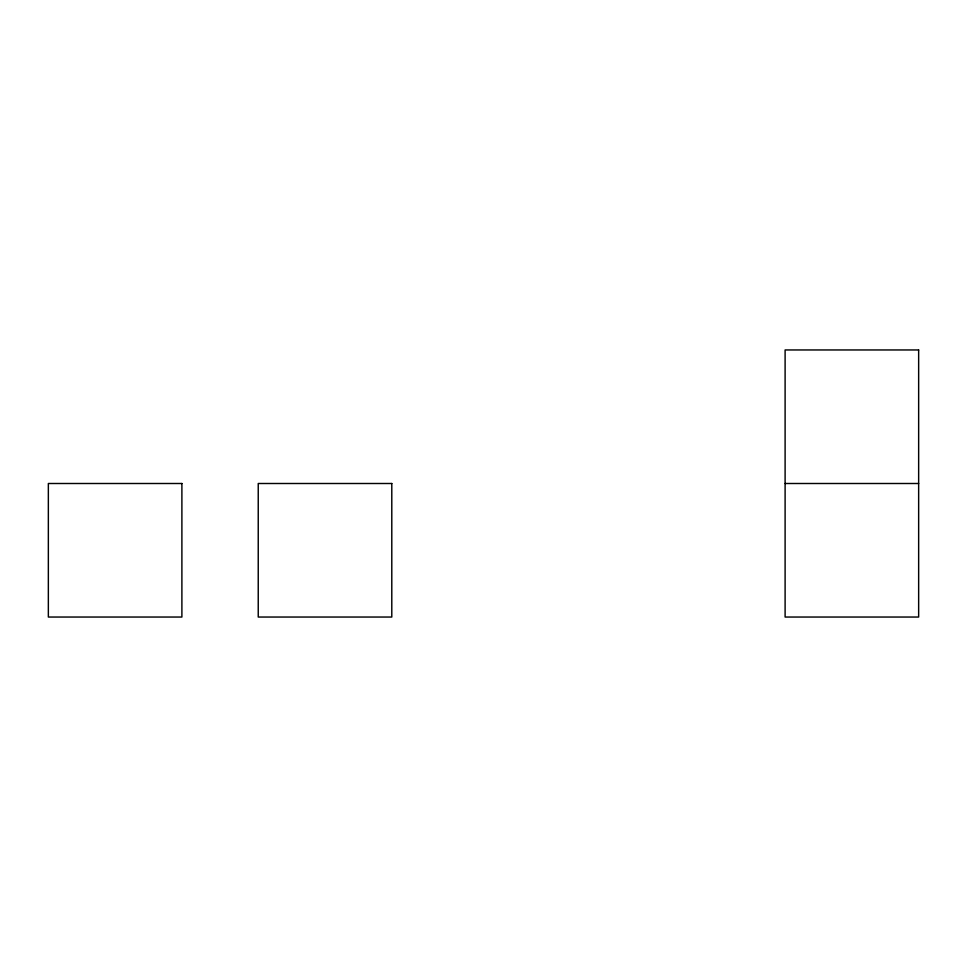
<?xml version="1.0" encoding="UTF-8"?>
<svg xmlns="http://www.w3.org/2000/svg" width="967" height="967" viewBox="0 0 967 967"><rect width="100%" height="100%" fill="white"/><g stroke="black" fill="none" stroke-linecap="round" stroke-linejoin="round"><path stroke-width="1.45" d="M785.107 483.5L918.65 483.5M918.65 349.957L785.107 349.957L785.107 617.043L918.65 617.043L918.65 349.957M181.893 483.5L48.35 483.5L48.35 617.043L181.893 617.043L181.893 483.5M391.792 483.5L258.237 483.5L258.237 617.043L391.792 617.043L391.792 483.5"/></g></svg>
